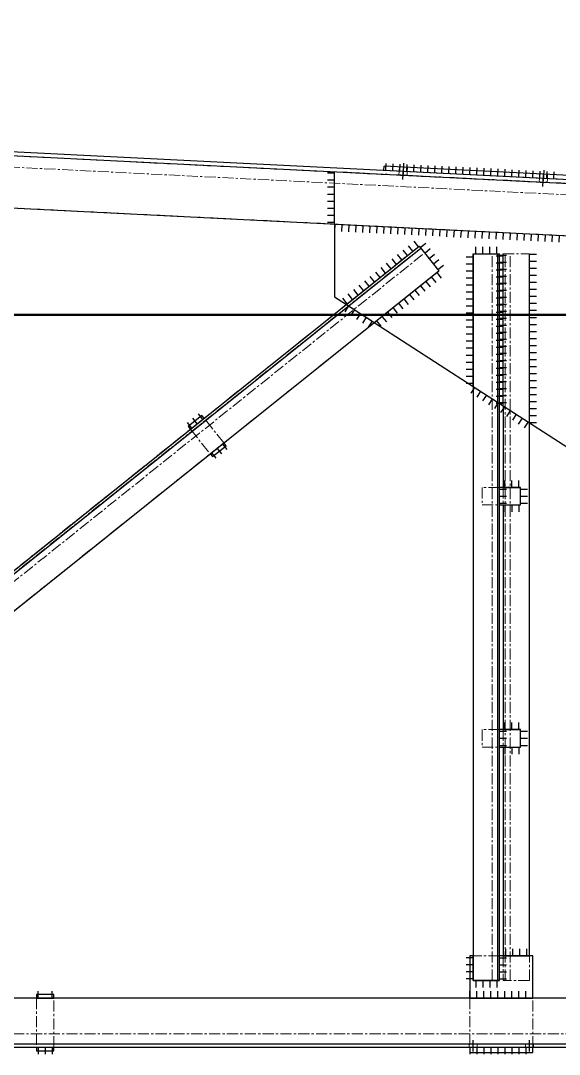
# Model space of a CAD drawing. Header units: millimetres. Extents: x -345369 to 252202, y 74562 to 424723.
# Drawn here: x 2223 to 3758, y 316475 to 319420 of the extents above; entities that cross this region are included whole.
import ezdxf

# ---------------------------------------------------------------- set-up
doc = ezdxf.new("R2010")
doc.units = ezdxf.units.MM
doc.linetypes.add('CENTER', pattern=[50.8, 31.75, -6.35, 6.35, -6.35])
for name, color, linetype in [('Rbcs_EX_Axes', 7, 'Continuous'), ('Rbcs_EX_Dimensions', 7, 'Continuous'), ('Rbcs_EX_Profile', 7, 'Continuous')]:
    doc.layers.add(name, color=color, linetype=linetype)
doc.layers.add('тонкая0.09', color=7, linetype='Continuous', lineweight=9)

msp = doc.modelspace()

# ---------------------------------------------------------------- hatches: boundary and pattern name
at = {"layer": 'Rbcs_EX_Profile'}
msp.add_hatch(color=256, dxfattribs=at).paths.add_polyline_path([(3258.0513, 318993.416461), (3254.056291, 318993.616211), (3258.251051, 318997.41147)], flags=0)

# ---------------------------------------------------------------- linework, layer by layer
at = {"layer": 'Rbcs_EX_Axes', "color": 1, "linetype": 'CENTER', "lineweight": 9}
for p, q in [((-5269.555802, 319375.841975), (6286.008758, 318798.063747)), ((844.073941, 316733.923206), (3374.088883, 318757.93516)), ((3566.98839, 316684.934766), (3566.98839, 318754.934766)), ((3618.18839, 316684.934766), (3618.18839, 318754.934766)), ((6347.58839, 316532.734766), (-5267.41161, 316532.734766))]:
    msp.add_line(p, q, dxfattribs=at)
at = {"layer": 'Rbcs_EX_Axes', "color": 1, "linetype": 'CENTER'}
for p, q in [((3311.809145, 318967.199212), (3313.556962, 319002.155545)), ((3314.156214, 319014.140586), (3312.408397, 318979.18424)), ((3314.156214, 319014.140586), (3312.408397, 318979.18424)), ((3713.657148, 318994.165518), (3711.909332, 318959.209195)), ((3713.657148, 318994.165518), (3711.909332, 318959.209195)), ((3711.310081, 318947.224176), (3713.057897, 318982.180498)), ((3711.310081, 318947.224165), (3713.057897, 318982.180498)), ((3512.58839, 316483.034766), (3512.58839, 316516.034766)), ((3512.58839, 316483.034766), (3512.58839, 316516.034766)), ((3672.58839, 316483.034766), (3672.58839, 316516.034766)), ((3672.58839, 316483.034766), (3672.58839, 316516.034766))]:
    msp.add_line(p, q, dxfattribs=at)
at = {"layer": 'Rbcs_EX_Dimensions', "color": 5}
msp.add_line((3402.588399, 316494.534766), (3436.869018, 316494.534766), dxfattribs=at)
at = {"layer": 'Rbcs_EX_Profile', "color": 1, "linetype": 'CENTER', "lineweight": 9}
for p, q in [((6287.601773, 318829.923949), (-5267.962795, 319407.702174)), ((6288.201016, 318841.9076), (-5267.363541, 319419.692484)), ((-5275.353563, 319259.886808), (6280.211005, 318682.108633)), ((3258.051331, 318993.416459), (3967.165423, 318957.960716)), ((3301.497031, 318991.244176), (3300.897777, 318979.259147)), ((3301.497031, 318991.244173), (3300.897777, 318979.259147)), ((3302.096307, 319003.229201), (3301.497053, 318991.244176)), ((3302.096307, 319003.229201), (3301.497053, 318991.244176)), ((3324.46833, 318990.095932), (3301.497053, 318991.244495)), ((3301.497053, 318991.244157), (3324.468363, 318990.095591)), ((3323.869076, 318978.110583), (3324.46833, 318990.095609)), ((3323.869076, 318978.110583), (3324.46833, 318990.095609)), ((3324.468363, 318990.095609), (3325.067606, 319002.080634)), ((3324.468363, 318990.095609), (3325.067606, 319002.080634)), ((3117.58845, 318989.525954), (3117.58845, 318840.239729)), ((4117.588342, 318939.525965), (3117.58845, 318989.525929)), ((3301.77207, 318979.22017), (3300.897777, 318979.263886)), ((3316.778798, 318978.469809), (3304.26184, 318979.095678)), ((3323.869076, 318978.115283), (3322.994783, 318978.158999)), ((3647.499734, 318973.942076), (3549.661399, 318978.837882)), ((3700.997967, 318971.269126), (3700.398713, 318959.284101)), ((3700.997967, 318971.269126), (3700.398713, 318959.284101)), ((3701.59721, 318983.254155), (3700.997956, 318971.269129)), ((3701.59721, 318983.254155), (3700.997956, 318971.269129)), ((3700.997956, 318971.26911), (3723.969255, 318970.120545)), ((3723.969266, 318970.120908), (3700.997967, 318971.269472)), ((3700.997967, 318971.268955), (3723.969266, 318970.12039)), ((3723.370012, 318958.135536), (3723.969266, 318970.120562)), ((3723.370012, 318958.135536), (3723.969266, 318970.120562)), ((3723.969255, 318970.120565), (3724.568509, 318982.105591)), ((3723.969255, 318970.120565), (3724.568509, 318982.105591)), ((3701.273006, 318959.24446), (3700.398713, 318959.288176)), ((3716.279734, 318958.494099), (3703.762776, 318959.119968)), ((3723.370012, 318958.139573), (3722.495719, 318958.183289)), ((3358.658912, 318777.222611), (828.643976, 316753.21069)), ((3363.031785, 318771.756539), (833.016838, 316747.744583)), ((3358.65892, 318777.22262), (3414.881474, 318706.944426)), ((3597.58839, 318754.934764), (3672.588395, 318754.934764)), ((3597.58839, 318754.934764), (3597.58839, 318322.3348)), ((3603.588388, 316684.934765), (3603.588388, 318754.934764)), ((3672.588395, 318273.834801), (3672.588395, 318754.934764)), ((3414.881474, 318706.944426), (884.866527, 316682.932473)), ((3151.022911, 318611.113814), (3230.693113, 318559.59375)), ((3512.588386, 318377.301473), (3587.588392, 318328.801469)), ((2801.899452, 318216.558808), (2745.676896, 318286.837005)), ((2706.633453, 318255.602256), (2762.856021, 318185.324065)), ((3587.588392, 318089.934763), (3537.588392, 318089.934763)), ((3537.588392, 318089.934763), (3537.588392, 318039.934768)), ((3597.58839, 318089.934763), (3597.58839, 318039.934768)), ((3537.588392, 318039.934768), (3587.588392, 318039.934768)), ((3587.588392, 317399.934765), (3537.588392, 317399.934765)), ((3537.588392, 317399.934765), (3537.588392, 317349.934769)), ((3597.58839, 317399.934765), (3597.58839, 317349.934769)), ((3537.588392, 317349.934769), (3587.588392, 317349.934769)), ((3587.588392, 316754.934751), (3512.588386, 316754.934751)), ((3597.58839, 316754.934751), (3597.58839, 316684.934765)), ((3672.588395, 316684.934765), (3672.588395, 316754.934751)), ((3672.588395, 316684.934765), (3597.58839, 316684.934765)), ((-5267.411606, 316634.534764), (6347.588385, 316634.534764)), ((2267.588393, 316634.534764), (2267.588393, 316494.534766)), ((2317.588382, 316494.534766), (2317.588382, 316634.534764)), ((3502.588399, 316634.534764), (3502.588399, 316494.534766)), ((3682.588382, 316494.534766), (3682.588382, 316634.534764)), ((-5267.411606, 316504.534766), (6347.588385, 316504.534766)), ((-5267.411606, 316494.534766), (6347.588385, 316494.534766)), ((3524.088389, 316504.534766), (3501.088372, 316504.534766)), ((3524.088389, 316504.534766), (3501.088372, 316504.534766)), ((3501.088372, 316494.534766), (3524.088389, 316494.534766)), ((3501.088372, 316494.534766), (3524.088389, 316494.534766)), ((3501.088389, 316504.534766), (3501.088389, 316494.534766)), ((3501.088389, 316504.534766), (3501.088389, 316494.534766)), ((3524.088395, 316494.534766), (3524.088395, 316504.534766)), ((3524.088395, 316494.534766), (3524.088395, 316504.534766)), ((3684.088387, 316504.534766), (3661.088374, 316504.534766)), ((3684.088387, 316504.534766), (3661.088374, 316504.534766)), ((3661.088374, 316494.534766), (3684.088387, 316494.534766)), ((3661.088374, 316494.534766), (3684.088387, 316494.534766)), ((3661.088387, 316504.534766), (3661.088387, 316494.534766)), ((3661.088387, 316504.534766), (3661.088387, 316494.534766)), ((3684.088393, 316494.534766), (3684.088393, 316504.534766)), ((3684.088393, 316494.534766), (3684.088393, 316504.534766))]:
    msp.add_line(p, q, dxfattribs=at)
at = {"layer": 'Rbcs_EX_Profile'}
for p, q in [((6287.601773, 318829.924009), (-5267.962795, 319407.702107)), ((-5267.363541, 319419.687198), (6288.201016, 318841.908975)), ((3258.0513, 318993.416461), (3967.165461, 318957.960753)), ((3258.051331, 318993.416459), (3258.650585, 319005.401488)), ((3967.764677, 318969.945782), (3258.650585, 319005.401488)), ((3263.045062, 318993.166773), (3264.043815, 319013.14182)), ((3283.020109, 318992.16802), (3284.018861, 319012.143067)), ((3302.995156, 318991.169268), (3303.993908, 319011.144315)), ((3322.970203, 318990.170516), (3323.968955, 319010.145563)), ((3342.945249, 318989.171763), (3343.944002, 319009.14681)), ((3362.920296, 318988.173011), (3363.919048, 319008.148058)), ((3382.895343, 318987.174259), (3383.894095, 319007.149306)), ((3402.87039, 318986.175506), (3403.869142, 319006.150553)), ((3422.845436, 318985.176754), (3423.844189, 319005.151801)), ((3442.820483, 318984.178002), (3443.819236, 319004.153049)), ((3462.79553, 318983.179249), (3463.794282, 319003.154296)), ((3482.770577, 318982.180497), (3483.769329, 319002.155544)), ((3502.745623, 318981.181745), (3503.744376, 319001.156792)), ((3522.72067, 318980.182992), (3523.719423, 319000.158039)), ((3542.695717, 318979.18424), (3543.694469, 318999.159287)), ((3562.670764, 318978.185488), (3563.669516, 318998.160534)), ((3582.645811, 318977.186735), (3583.644563, 318997.161782)), ((3602.620857, 318976.187983), (3603.61961, 318996.16303)), ((3622.595904, 318975.189231), (3623.594657, 318995.164277)), ((3642.570951, 318974.190478), (3643.569703, 318994.165525)), ((3662.545998, 318973.191726), (3663.54475, 318993.166773)), ((3682.521044, 318972.192974), (3683.519797, 318992.16802)), ((3702.496091, 318971.194221), (3703.494844, 318991.169268)), ((3722.471138, 318970.195469), (3723.46989, 318990.170516)), ((608.588413, 318965.689728), (6280.211005, 318682.108597)), ((3117.58839, 318984.882861), (3097.58839, 318984.882861)), ((3117.58839, 318964.882861), (3097.58839, 318964.882861)), ((3117.58839, 318840.239731), (3117.58839, 318989.52599)), ((3304.26184, 318979.095678), (3301.77207, 318979.22017)), ((3322.994783, 318978.158999), (3316.778798, 318978.469809)), ((3742.446185, 318969.196717), (3743.444937, 318989.171763)), ((3117.58839, 318944.882861), (3097.58839, 318944.882861)), ((3703.762776, 318959.119968), (3701.273006, 318959.24446)), ((3722.495719, 318958.183289), (3716.279734, 318958.494099)), ((3117.58839, 318924.882861), (3097.58839, 318924.882861)), ((3117.58839, 318904.882861), (3097.58839, 318904.882861)), ((3117.58839, 318884.882861), (3097.58839, 318884.882861)), ((3117.58839, 318864.882861), (3097.58839, 318864.882861)), ((3117.58839, 318844.882861), (3097.58839, 318844.882861)), ((3118.212221, 318840.20854), (3117.213468, 318820.233493)), ((3117.58839, 318840.239731), (4117.58839, 318790.239731)), ((3117.58845, 318840.239729), (3117.58845, 318632.734766)), ((3138.187267, 318839.209787), (3137.188515, 318819.234741)), ((3158.162314, 318838.211035), (3157.163562, 318818.235988)), ((3178.137361, 318837.212283), (3177.138609, 318817.237236)), ((3198.112408, 318836.21353), (3197.113655, 318816.238484)), ((3218.087455, 318835.214778), (3217.088702, 318815.239731)), ((3238.062501, 318834.216026), (3237.063749, 318814.240979)), ((3258.037548, 318833.217273), (3257.038796, 318813.242227)), ((3278.012595, 318832.218521), (3277.013843, 318812.243474)), ((3297.987642, 318831.219769), (3296.988889, 318811.244722)), ((3317.962688, 318830.221016), (3316.963936, 318810.24597)), ((3337.937735, 318829.222264), (3336.938983, 318809.247217)), ((3357.912782, 318828.223512), (3356.91403, 318808.248465)), ((3377.887829, 318827.224759), (3376.889076, 318807.249713)), ((3397.862876, 318826.226007), (3396.864123, 318806.25096)), ((3417.837922, 318825.227255), (3416.83917, 318805.252208)), ((3437.812969, 318824.228502), (3436.814217, 318804.253456)), ((3457.788016, 318823.22975), (3456.789264, 318803.254703)), ((3477.763063, 318822.230998), (3476.76431, 318802.255951)), ((3497.738109, 318821.232245), (3496.739357, 318801.257198)), ((3517.713156, 318820.233493), (3516.714404, 318800.258446)), ((3537.688203, 318819.234741), (3536.689451, 318799.259694)), ((3557.66325, 318818.235988), (3556.664497, 318798.260941)), ((3577.638297, 318817.237236), (3576.639544, 318797.262189)), ((3597.613343, 318816.238484), (3596.614591, 318796.263437)), ((3617.58839, 318815.239731), (3616.589638, 318795.264684)), ((3637.563437, 318814.240979), (3636.564685, 318794.265932)), ((3356.353844, 318775.378563), (3343.859944, 318790.995939)), ((3361.782391, 318773.318276), (3377.399767, 318785.812177)), ((3657.538484, 318813.242227), (3656.539731, 318793.26718)), ((3677.51353, 318812.243474), (3676.514778, 318792.268427)), ((3697.488577, 318811.244722), (3696.489825, 318791.269675)), ((3717.463624, 318810.24597), (3716.464872, 318790.270923)), ((3737.438671, 318809.247217), (3736.439918, 318789.27217)), ((3757.413718, 318808.248465), (3756.414965, 318788.273418)), ((828.643976, 316753.210665), (3358.658912, 318777.22262)), ((833.016838, 316747.744583), (3363.031785, 318771.756539)), ((3151.022883, 318611.113794), (3358.658916, 318777.22262)), ((3325.119092, 318750.390761), (3312.625191, 318766.008137)), ((3340.736468, 318762.884662), (3328.242567, 318778.502038)), ((3358.658912, 318777.22262), (3414.881474, 318706.944426)), ((3358.658916, 318777.22262), (3414.88147, 318706.944427)), ((3374.276292, 318757.700899), (3389.893668, 318770.1948)), ((3386.770193, 318742.083523), (3402.387569, 318754.577424)), ((3512.588386, 318754.934764), (3587.588392, 318754.934764)), ((3512.588386, 318754.934764), (3512.588386, 316684.934765)), ((3512.58839, 318377.301432), (3512.58839, 318754.934766)), ((3512.58839, 318754.934766), (3587.58839, 318754.934766)), ((3520.08839, 318754.934766), (3520.08839, 318774.934766)), ((3540.08839, 318754.934766), (3540.08839, 318774.934766)), ((3560.08839, 318754.934766), (3560.08839, 318774.934766)), ((3580.08839, 318754.934766), (3580.08839, 318774.934766)), ((3581.588393, 318754.934764), (3581.588393, 316684.934765)), ((3587.58839, 318328.801432), (3587.58839, 318754.934766)), ((3587.588392, 316684.934765), (3587.588392, 318754.934764)), ((3597.58839, 318322.334766), (3597.58839, 318754.934766)), ((3672.58839, 318273.834766), (3672.58839, 318754.934766)), ((3278.266964, 318712.909058), (3265.773063, 318728.526434)), ((3293.88434, 318725.402959), (3281.390439, 318741.020335)), ((3309.501716, 318737.89686), (3297.007815, 318753.514236)), ((3399.264094, 318726.466147), (3414.88147, 318738.960048)), ((3512.58839, 318746.118099), (3492.58839, 318746.118099)), ((3512.58839, 318726.118099), (3492.58839, 318726.118099)), ((3597.58839, 318748.634766), (3577.58839, 318748.634766)), ((3597.58839, 318728.634766), (3577.58839, 318728.634766)), ((3587.58839, 318751.868099), (3607.58839, 318751.868099)), ((3587.58839, 318731.868099), (3607.58839, 318731.868099)), ((3672.58839, 318754.384766), (3692.58839, 318754.384766)), ((3672.58839, 318734.384766), (3692.58839, 318734.384766)), ((884.866527, 316682.93248), (3414.881474, 318706.944409)), ((3230.693092, 318559.593725), (3414.88147, 318706.944427)), ((3247.032211, 318687.921256), (3234.53831, 318703.538632)), ((3262.649587, 318700.415157), (3250.155686, 318716.032533)), ((3408.68285, 318701.985531), (3421.176751, 318686.368155)), ((3411.757995, 318710.848771), (3427.375371, 318723.342672)), ((3512.58839, 318706.118099), (3492.58839, 318706.118099)), ((3597.58839, 318708.634766), (3577.58839, 318708.634766)), ((3587.58839, 318711.868099), (3607.58839, 318711.868099)), ((3672.58839, 318714.384766), (3692.58839, 318714.384766)), ((3215.797459, 318662.933454), (3203.303558, 318678.55083)), ((3231.414835, 318675.427355), (3218.920934, 318691.044731)), ((3377.448098, 318676.997729), (3389.941999, 318661.380353)), ((3393.065474, 318689.49163), (3405.559375, 318673.874254)), ((3512.58839, 318686.118099), (3492.58839, 318686.118099)), ((3512.58839, 318666.118099), (3492.58839, 318666.118099)), ((3597.58839, 318688.634766), (3577.58839, 318688.634766)), ((3597.58839, 318668.634766), (3577.58839, 318668.634766)), ((3587.58839, 318691.868099), (3607.58839, 318691.868099)), ((3587.58839, 318671.868099), (3607.58839, 318671.868099)), ((3672.58839, 318694.384766), (3692.58839, 318694.384766)), ((3672.58839, 318674.384766), (3692.58839, 318674.384766)), ((3168.94533, 318625.451751), (3156.451429, 318641.069128)), ((3184.562706, 318637.945652), (3172.068805, 318653.563029)), ((3200.180083, 318650.439553), (3187.686182, 318666.05693)), ((3330.595969, 318639.516026), (3343.08987, 318623.89865)), ((3346.213345, 318652.009927), (3358.707246, 318636.392551)), ((3361.830722, 318664.503828), (3374.324623, 318648.886452)), ((3512.58839, 318646.118099), (3492.58839, 318646.118099)), ((3597.58839, 318648.634766), (3577.58839, 318648.634766)), ((3587.58839, 318651.868099), (3607.58839, 318651.868099)), ((3672.58839, 318654.384766), (3692.58839, 318654.384766)), ((3117.58845, 318632.734765), (3151.022911, 318611.113814)), ((3153.327954, 318612.95785), (3140.834053, 318628.575227)), ((3151.022883, 318611.113794), (3230.693092, 318559.593725)), ((3299.361217, 318614.528224), (3311.855118, 318598.910848)), ((3314.978593, 318627.022125), (3327.472494, 318611.404749)), ((3512.58839, 318626.118099), (3492.58839, 318626.118099)), ((3597.58839, 318628.634766), (3577.58839, 318628.634766)), ((3597.58839, 318608.634766), (3577.58839, 318608.634766)), ((3587.58839, 318631.868099), (3607.58839, 318631.868099)), ((3587.58839, 318611.868099), (3607.58839, 318611.868099)), ((3672.58839, 318634.384766), (3692.58839, 318634.384766)), ((3672.58839, 318614.384766), (3692.58839, 318614.384766)), ((3157.269175, 318607.074525), (3146.408792, 318590.280118)), ((3174.063581, 318596.214142), (3163.203198, 318579.419736)), ((3190.857988, 318585.353759), (3179.997605, 318568.559353)), ((3268.126464, 318589.540423), (3280.620365, 318573.923046)), ((3283.743841, 318602.034323), (3296.237742, 318586.416947)), ((3512.58839, 318606.118099), (3492.58839, 318606.118099)), ((3512.58839, 318586.118099), (3492.58839, 318586.118099)), ((3597.58839, 318588.634766), (3577.58839, 318588.634766)), ((3587.58839, 318591.868099), (3607.58839, 318591.868099)), ((3672.58839, 318594.384766), (3692.58839, 318594.384766)), ((3207.652394, 318574.493376), (3196.792011, 318557.69897)), ((3224.4468, 318563.632994), (3213.586418, 318546.838587)), ((3230.693113, 318559.59375), (3512.588386, 318377.301473)), ((3236.891712, 318564.552621), (3249.385613, 318548.935244)), ((3252.509088, 318577.046522), (3265.002989, 318561.429145)), ((3512.58839, 318566.118099), (3492.58839, 318566.118099)), ((3597.58839, 318568.634766), (3577.58839, 318568.634766)), ((3597.58839, 318548.634766), (3577.58839, 318548.634766)), ((3587.58839, 318571.868099), (3607.58839, 318571.868099)), ((3587.58839, 318551.868099), (3607.58839, 318551.868099)), ((3672.58839, 318574.384766), (3692.58839, 318574.384766)), ((3672.58839, 318554.384766), (3692.58839, 318554.384766)), ((3512.58839, 318546.118099), (3492.58839, 318546.118099)), ((3512.58839, 318526.118099), (3492.58839, 318526.118099)), ((3597.58839, 318528.634766), (3577.58839, 318528.634766)), ((3587.58839, 318531.868099), (3607.58839, 318531.868099)), ((3672.58839, 318534.384766), (3692.58839, 318534.384766)), ((3512.58839, 318506.118099), (3492.58839, 318506.118099)), ((3597.58839, 318508.634766), (3577.58839, 318508.634766)), ((3587.58839, 318511.868099), (3607.58839, 318511.868099)), ((3587.58839, 318491.868099), (3607.58839, 318491.868099)), ((3672.58839, 318514.384766), (3692.58839, 318514.384766)), ((3672.58839, 318494.384766), (3692.58839, 318494.384766)), ((3512.58839, 318486.118099), (3492.58839, 318486.118099)), ((3512.58839, 318466.118099), (3492.58839, 318466.118099)), ((3597.58839, 318488.634766), (3577.58839, 318488.634766)), ((3597.58839, 318468.634766), (3577.58839, 318468.634766)), ((3587.58839, 318471.868099), (3607.58839, 318471.868099)), ((3672.58839, 318474.384766), (3692.58839, 318474.384766)), ((3512.58839, 318446.118099), (3492.58839, 318446.118099)), ((3597.58839, 318448.634766), (3577.58839, 318448.634766)), ((3587.58839, 318451.868099), (3607.58839, 318451.868099)), ((3587.58839, 318431.868099), (3607.58839, 318431.868099)), ((3672.58839, 318454.384766), (3692.58839, 318454.384766)), ((3672.58839, 318434.384766), (3692.58839, 318434.384766)), ((3512.58839, 318426.118099), (3492.58839, 318426.118099)), ((3512.58839, 318406.118099), (3492.58839, 318406.118099)), ((3597.58839, 318428.634766), (3577.58839, 318428.634766)), ((3597.58839, 318408.634766), (3577.58839, 318408.634766)), ((3587.58839, 318411.868099), (3607.58839, 318411.868099)), ((3672.58839, 318414.384766), (3692.58839, 318414.384766)), ((3512.58839, 318386.118099), (3492.58839, 318386.118099)), ((3516.499577, 318374.772198), (3505.639195, 318357.977792)), ((3512.58839, 318377.301432), (3587.58839, 318328.801432)), ((3597.58839, 318388.634766), (3577.58839, 318388.634766)), ((3587.58839, 318391.868099), (3607.58839, 318391.868099)), ((3587.58839, 318371.868099), (3607.58839, 318371.868099)), ((3672.58839, 318394.384766), (3692.58839, 318394.384766)), ((3672.58839, 318374.384766), (3692.58839, 318374.384766)), ((3533.293984, 318363.911815), (3522.433601, 318347.117409)), ((3550.08839, 318353.051432), (3539.228007, 318336.257026)), ((3566.882797, 318342.19105), (3556.022414, 318325.396643)), ((3597.58839, 318368.634766), (3577.58839, 318368.634766)), ((3597.58839, 318348.634766), (3577.58839, 318348.634766)), ((3587.58839, 318351.868099), (3607.58839, 318351.868099)), ((3672.58839, 318354.384766), (3692.58839, 318354.384766)), ((3583.677203, 318331.330667), (3572.81682, 318314.53626)), ((3597.58839, 318328.634766), (3577.58839, 318328.634766)), ((3587.58839, 318331.868099), (3607.58839, 318331.868099)), ((3587.588392, 318328.801469), (3867.588375, 318147.734814)), ((3601.499577, 318319.805531), (3590.639195, 318303.011125)), ((3597.58839, 318322.3348), (3597.58839, 318089.934763)), ((3597.58839, 318322.334766), (3672.58839, 318273.834766)), ((3672.58839, 318334.384766), (3692.58839, 318334.384766)), ((3672.58839, 318314.384766), (3692.58839, 318314.384766)), ((2739.42995, 318294.645689), (2700.386513, 318263.41094)), ((2706.63346, 318255.602255), (2745.6769, 318286.837007)), ((2726.15518, 318271.219631), (2713.661279, 318286.837007)), ((2741.772556, 318283.713532), (2729.278655, 318299.330908)), ((2745.676896, 318286.837005), (2739.42995, 318294.645689)), ((3618.293984, 318308.945148), (3607.433601, 318292.150742)), ((3635.08839, 318298.084766), (3624.228007, 318281.290359)), ((3651.882797, 318287.224383), (3641.022414, 318270.429976)), ((3672.58839, 318294.384766), (3692.58839, 318294.384766)), ((2710.537804, 318258.72573), (2698.043903, 318274.343106)), ((2700.386505, 318263.41094), (2706.633453, 318255.602256)), ((3668.677203, 318276.364), (3657.81682, 318259.569594)), ((3672.58839, 318274.384766), (3692.58839, 318274.384766)), ((3672.588395, 316754.934751), (3672.588395, 318273.834801)), ((2762.856014, 318185.324062), (2801.899454, 318216.558815)), ((2769.102967, 318177.515381), (2808.146405, 318208.75013)), ((2782.377734, 318200.941438), (2794.871635, 318185.324062)), ((2797.99511, 318213.435339), (2810.489011, 318197.817963)), ((2808.146394, 318208.75013), (2801.899452, 318216.558808)), ((2762.856021, 318185.324065), (2769.10297, 318177.515381)), ((2766.760358, 318188.447537), (2779.254259, 318172.830161)), ((3602.58839, 318089.934766), (3602.58839, 318109.934766)), ((3622.58839, 318089.934766), (3622.58839, 318109.934766)), ((3642.58839, 318089.934766), (3642.58839, 318109.934766)), ((3587.58839, 318039.934766), (3587.58839, 318089.934766)), ((3587.58839, 318084.934766), (3607.58839, 318084.934766)), ((3647.58839, 318089.934763), (3587.588392, 318089.934763)), ((3597.58839, 318089.934766), (3647.58839, 318089.934766)), ((3647.58839, 318039.934766), (3647.58839, 318089.934766)), ((3647.58839, 318039.934768), (3647.58839, 318089.934763)), ((3647.58839, 318084.934766), (3667.58839, 318084.934766)), ((3587.58839, 318064.934766), (3607.58839, 318064.934766)), ((3647.58839, 318064.934766), (3667.58839, 318064.934766)), ((3587.58839, 318044.934766), (3607.58839, 318044.934766)), ((3587.588392, 318039.934768), (3647.58839, 318039.934768)), ((3597.58839, 318039.934768), (3597.58839, 317399.934765)), ((3597.58839, 318039.934766), (3647.58839, 318039.934766)), ((3602.58839, 318039.934766), (3602.58839, 318019.934766)), ((3622.58839, 318039.934766), (3622.58839, 318019.934766)), ((3642.58839, 318039.934766), (3642.58839, 318019.934766)), ((3647.58839, 318044.934766), (3667.58839, 318044.934766)), ((3587.58839, 317349.934766), (3587.58839, 317399.934766)), ((3647.58839, 317399.934765), (3587.588392, 317399.934765)), ((3597.58839, 317399.934766), (3647.58839, 317399.934766)), ((3602.58839, 317399.934766), (3602.58839, 317419.934766)), ((3622.58839, 317399.934766), (3622.58839, 317419.934766)), ((3642.58839, 317399.934766), (3642.58839, 317419.934766)), ((3647.58839, 317349.934766), (3647.58839, 317399.934766)), ((3647.58839, 317349.934769), (3647.58839, 317399.934765)), ((3587.58839, 317394.934766), (3607.58839, 317394.934766)), ((3587.58839, 317374.934766), (3607.58839, 317374.934766)), ((3647.58839, 317394.934766), (3667.58839, 317394.934766)), ((3647.58839, 317374.934766), (3667.58839, 317374.934766)), ((3587.58839, 317354.934766), (3607.58839, 317354.934766)), ((3587.588392, 317349.934769), (3647.58839, 317349.934769)), ((3597.58839, 317349.934769), (3597.58839, 316754.934751)), ((3597.58839, 317349.934766), (3647.58839, 317349.934766)), ((3602.58839, 317349.934766), (3602.58839, 317329.934766)), ((3622.58839, 317349.934766), (3622.58839, 317329.934766)), ((3642.58839, 317349.934766), (3642.58839, 317329.934766)), ((3647.58839, 317354.934766), (3667.58839, 317354.934766)), ((3512.588386, 316754.934751), (3502.588399, 316754.934751)), ((3502.588399, 316754.934751), (3502.588399, 316634.534764)), ((3512.58839, 316684.934766), (3512.58839, 316754.934766)), ((3587.58839, 316684.934766), (3587.58839, 316754.934766)), ((3682.588382, 316754.934751), (3587.588392, 316754.934751)), ((3597.58839, 316754.934766), (3672.58839, 316754.934766)), ((3605.08839, 316754.934766), (3605.08839, 316774.934766)), ((3625.08839, 316754.934766), (3625.08839, 316774.934766)), ((3645.08839, 316754.934766), (3645.08839, 316774.934766)), ((3665.08839, 316754.934766), (3665.08839, 316774.934766)), ((3682.588382, 316634.534764), (3682.588382, 316754.934751)), ((3512.58839, 316749.934766), (3492.58839, 316749.934766)), ((3512.58839, 316729.934766), (3492.58839, 316729.934766)), ((3587.58839, 316749.934766), (3607.58839, 316749.934766)), ((3587.58839, 316729.934766), (3607.58839, 316729.934766)), ((3512.58839, 316709.934766), (3492.58839, 316709.934766)), ((3587.58839, 316709.934766), (3607.58839, 316709.934766)), ((3512.58839, 316689.934766), (3492.58839, 316689.934766)), ((3587.588392, 316684.934765), (3512.588386, 316684.934765)), ((3512.58839, 316684.934766), (3587.58839, 316684.934766)), ((3520.08839, 316684.934766), (3520.08839, 316664.934766)), ((3540.08839, 316684.934766), (3540.08839, 316664.934766)), ((3560.08839, 316684.934766), (3560.08839, 316664.934766)), ((3580.08839, 316684.934766), (3580.08839, 316664.934766)), ((3587.58839, 316689.934766), (3607.58839, 316689.934766)), ((6347.588385, 316634.534764), (-5267.411606, 316634.534764)), ((2267.58839, 316634.534766), (2317.58839, 316634.534766)), ((2317.588382, 316644.534758), (2267.588393, 316644.534758)), ((2267.588393, 316644.534758), (2267.588393, 316634.534764)), ((2272.58839, 316634.534766), (2272.58839, 316654.534766)), ((2312.58839, 316634.534766), (2312.58839, 316654.534766)), ((2317.588382, 316634.534764), (2317.588382, 316644.534758)), ((3502.58839, 316634.534766), (3502.58839, 316654.534766)), ((3502.58839, 316634.534766), (3682.58839, 316634.534766)), ((3522.58839, 316634.534766), (3522.58839, 316654.534766)), ((3542.58839, 316634.534766), (3542.58839, 316654.534766)), ((3562.58839, 316634.534766), (3562.58839, 316654.534766)), ((3582.58839, 316634.534766), (3582.58839, 316654.534766)), ((3602.58839, 316634.534766), (3602.58839, 316654.534766)), ((3622.58839, 316634.534766), (3622.58839, 316654.534766)), ((3642.58839, 316634.534766), (3642.58839, 316654.534766)), ((3662.58839, 316634.534766), (3662.58839, 316654.534766)), ((-5267.411606, 316504.534766), (6347.588385, 316504.534766)), ((-5267.411606, 316494.534766), (6347.588385, 316494.534766)), ((2267.58839, 316494.534766), (2317.58839, 316494.534766)), ((2267.588393, 316494.534766), (2267.588393, 316484.534773)), ((2272.58839, 316494.534766), (2272.58839, 316474.534766)), ((2292.58839, 316494.534766), (2292.58839, 316474.534766)), ((2312.58839, 316494.534766), (2312.58839, 316474.534766)), ((2317.588382, 316484.534773), (2317.588382, 316494.534766)), ((3502.58839, 316494.534766), (3682.58839, 316494.534766)), ((3502.58839, 316494.534766), (3502.58839, 316474.534766)), ((3502.588399, 316494.534766), (3502.588399, 316479.93478)), ((3522.58839, 316494.534766), (3522.58839, 316474.534766)), ((3542.58839, 316494.534766), (3542.58839, 316474.534766)), ((3562.58839, 316494.534766), (3562.58839, 316474.534766)), ((3582.58839, 316494.534766), (3582.58839, 316474.534766)), ((3602.58839, 316494.534766), (3602.58839, 316474.534766)), ((3622.58839, 316494.534766), (3622.58839, 316474.534766)), ((3642.58839, 316494.534766), (3642.58839, 316474.534766)), ((3662.58839, 316494.534766), (3662.58839, 316474.534766)), ((3682.588382, 316479.93478), (3682.588382, 316494.534766)), ((2267.588393, 316484.534773), (2317.588382, 316484.534773)), ((3502.588399, 316479.93478), (3682.588382, 316479.93478))]:
    msp.add_line(p, q, dxfattribs=at)
at = {"layer": 'Rbcs_EX_Profile', "color": 1, "linetype": 'CENTER', "lineweight": 9, "extrusion": (0.049937, 0.998752, 1.84449e-07)}
for centre in [(12620.660682, -0.058797, 318770.125017), (12620.660683, -0.058797, 318770.125017)]:
    msp.add_circle(centre, 11.500009, dxfattribs=at)
at = {"layer": 'Rbcs_EX_Profile', "color": 1, "linetype": 'CENTER', "lineweight": 9, "extrusion": (-0.049937, -0.998752, 1.84448e-07)}
msp.add_circle((-12620.660711, 0.058792, -318746.125014), 11.499996, dxfattribs=at)
at = {"layer": 'Rbcs_EX_Profile', "color": 1, "linetype": 'CENTER', "lineweight": 9, "extrusion": (-0.049937, -0.998752, 8.15124e-08)}
msp.add_circle((-12220.71735, 0.025984, -318770.122668), 11.499986, dxfattribs=at)
at = {"layer": 'Rbcs_EX_Profile', "color": 1, "linetype": 'CENTER', "lineweight": 9, "extrusion": (-0.049937, -0.998752, 8.15125e-08)}
msp.add_circle((-12220.71735, 0.025984, -318770.122668), 11.499986, dxfattribs=at)
at = {"layer": 'Rbcs_EX_Profile', "color": 1, "linetype": 'CENTER', "lineweight": 9, "extrusion": (-0.049937, -0.998752, 1.84449e-07)}
msp.add_circle((-12220.660711, 0.058792, -318746.124859), 11.499996, dxfattribs=at)
at = {"layer": 'тонкая0.09', "lineweight": 50}
msp.add_line((-17192.411519, 318581.984779), (6387.588365, 318581.984779), dxfattribs=at)

doc.saveas('drawing.dxf')
